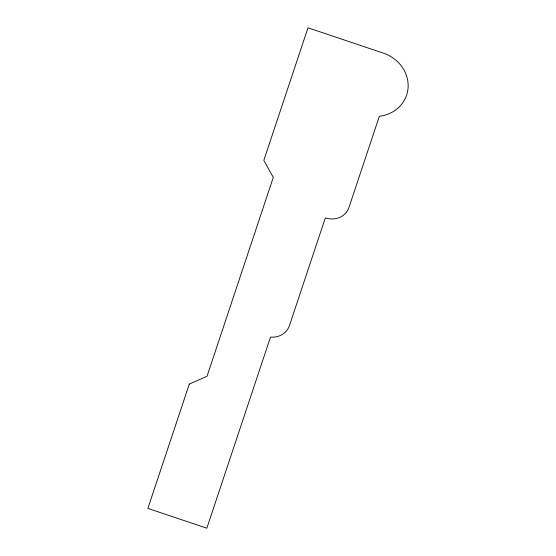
<?xml version="1.0" encoding="UTF-8"?>
<svg xmlns="http://www.w3.org/2000/svg" width="556" height="556" viewBox="0 0 556 556"><rect width="100%" height="100%" fill="white"/><g stroke="black" fill="none" stroke-linecap="round" stroke-linejoin="round"><path stroke-width="0.83" d="M189.29 384.106L147.889 508.392L206.839 528.2L270.501 337.096A19.133 17.465 19.3 0 0 289.447 325.614L325.329 217.896A19.133 17.465 19.3 0 0 348.987 207.416L379.352 116.273A35.466 32.373 19.3 0 0 408.111 87.306A35.466 32.373 19.3 0 0 382.806 52.938L307.982 27.8L263.815 160.378L273.281 177.378L207.034 376.245L189.29 384.106"/></g></svg>
